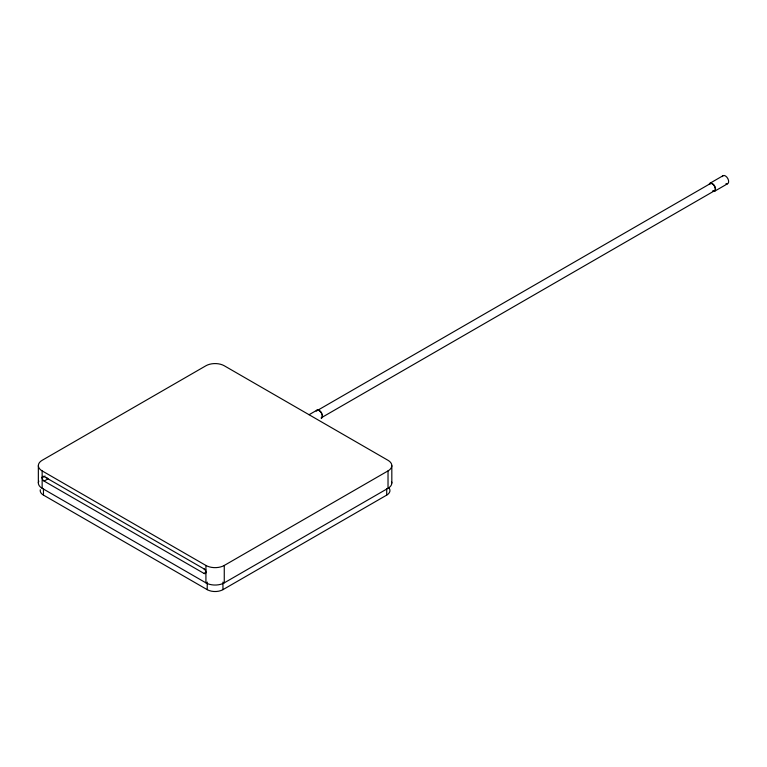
<?xml version="1.0" encoding="UTF-8"?>
<svg xmlns="http://www.w3.org/2000/svg" width="767" height="767" viewBox="0 0 767 767"><rect width="100%" height="100%" fill="white"/><g stroke="black" fill="none" stroke-linecap="round" stroke-linejoin="round"><path stroke-width="1.15" d="M203.955 568.855A2.78 1.601 60 0 1 205.92 572.259L203.955 573.4L44.112 481.11A2.78 1.601 60 0 1 42.147 477.707L45.1 476.01M44.112 481.11L48.043 478.848A2.78 1.601 60 0 1 47.535 478.474M309.091 414.707L317.154 410.057M710.194 183.131L723.291 175.566M317.356 410.47L710.405 183.543M322.169 417.277L714.173 190.954M714.384 191.367L727.48 183.802M42.147 470.9L205.92 565.452A12.972 7.488 0 0 0 224.261 565.452L388.025 470.9A12.972 7.488 0 0 0 388.025 460.315L224.261 365.763A12.972 7.488 0 0 0 205.92 365.763L42.147 460.315A12.972 7.488 0 0 0 42.147 470.9L42.147 488.301L205.92 582.853A12.972 7.488 0 0 0 224.261 582.853L388.025 488.301A12.972 7.488 0 0 0 391.716 482.031M40.296 489.73A11.121 6.414 0 0 0 43.46 495.108L207.224 589.66A11.121 6.414 0 0 0 222.948 589.66L386.712 495.108A11.121 6.414 0 0 0 389.128 488.109M205.815 569.939L44.112 476.575A2.78 1.601 60 0 0 42.147 477.707M391.822 465.607L391.822 483.009M388.025 470.9L388.025 488.301M386.712 488.627L386.712 495.108M224.261 565.452L224.261 582.853M222.948 582.095L222.948 589.66M207.224 582.095L207.224 589.66M205.92 565.452L205.92 582.853M43.46 488.627L43.46 495.108M38.35 465.607L38.35 483.009M42.147 488.301A12.972 7.488 0 0 1 38.791 481.072M205.92 572.259A2.78 1.601 60 0 1 203.955 573.4M47.065 477.975A2.78 1.601 60 0 1 46.653 477.381M316.167 411.093A4.631 2.675 60 0 1 321.133 412.176A4.631 2.675 60 0 1 321.335 418.293M316.838 410.815A4.171 2.406 60 0 1 318.746 410.527M319.513 410.939A4.171 2.406 60 0 1 321.507 413.308M321.919 414.295A4.171 2.406 60 0 1 321.133 417.881M709.523 184.473A4.171 2.406 60 0 1 714.556 186.381A4.171 2.406 60 0 1 712.783 190.897M709.216 184.166A4.631 2.675 60 0 1 714.806 186.285A4.631 2.675 60 0 1 712.84 191.299M722.313 176.602A4.631 2.675 60 0 1 727.902 178.721A4.631 2.675 60 0 1 725.946 183.735"/></g></svg>
